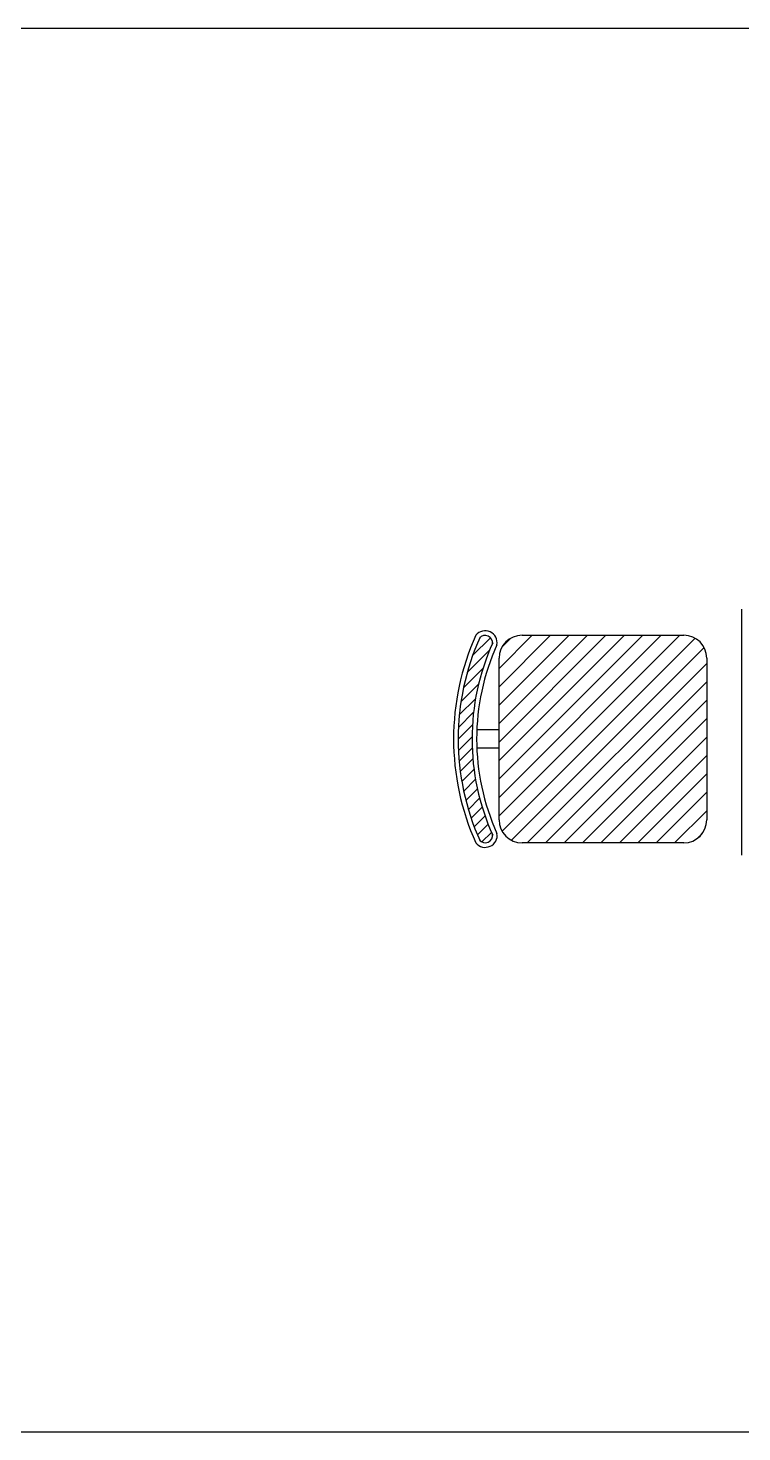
# Model space of a CAD drawing. Header units: inches. Extents: x 38074 to 101214, y 18833 to 57379.
# Drawn here: x 96362 to 97711, y 35186 to 37841 of the extents above; entities that cross this region are included whole.
import ezdxf

# ---------------------------------------------------------------- set-up
doc = ezdxf.new("R2010")
doc.units = ezdxf.units.IN
doc.layers.add('www.cad-blocks.net', color=7, linetype='Continuous')

# ---------------------------------------------------------------- blocks, each defined once
blk = doc.blocks.new('A$C403C54AD')
for p, q in [((0.5449, 0.7957, -0.0006), (0.5449, 1.2611, -0.0006)), ((0.1295, 1.212, -0.0006), (0.4349, 1.212, -0.0006)), ((0.0859, 0.8629, -0.0006), (0.0859, 1.1683, -0.0006)), ((0.4785, 1.1683, -0.0006), (0.4785, 0.8629, -0.0006)), ((0.0859, 1.0331, -0.0006), (0.0436, 1.0331, -0.0006)), ((0.0859, 0.9982, -0.0006), (0.0436, 0.9982, -0.0006)), ((0.304, 0.8193, -0.0006), (0.1295, 0.8193, -0.0006)), ((0.4349, 0.8193, -0.0006), (0.304, 0.8193, -0.0006))]:
    blk.add_line(p, q)
at = {"lineweight": 0, "ltscale": 0.05}
for p, q in [((0.0699, 1.2072, -0.0006), (0.0361, 1.1733, -0.0006)), ((0.4273, 1.212, -0.0006), (0.0859, 0.8705, -0.0006)), ((0.3925, 1.212, -0.0006), (0.0859, 0.9053, -0.0006)), ((0.3576, 1.212, -0.0006), (0.0859, 0.9402, -0.0006)), ((0.3228, 1.212, -0.0006), (0.0859, 0.975, -0.0006)), ((0.288, 1.212, -0.0006), (0.0859, 1.0098, -0.0006)), ((0.2532, 1.212, -0.0006), (0.0859, 1.0447, -0.0006)), ((0.2183, 1.212, -0.0006), (0.0859, 1.0795, -0.0006)), ((0.1835, 1.212, -0.0006), (0.0859, 1.1143, -0.0006)), ((0.1487, 1.212, -0.0006), (0.0859, 1.1491, -0.0006)), ((0.1084, 1.2065, -0.0006), (0.0913, 1.1894, -0.0006)), ((0.4564, 1.2063, -0.0006), (0.0916, 0.8414, -0.0006)), ((0.068, 1.1835, -0.0006), (0.0259, 1.1414, -0.0006)), ((0.4736, 1.1886, -0.0006), (0.1093, 0.8243, -0.0006)), ((0.0556, 1.1493, -0.0006), (0.0189, 1.1126, -0.0006)), ((0.4785, 1.1587, -0.0006), (0.1391, 0.8193, -0.0006)), ((0.0472, 1.1192, -0.0006), (0.014, 1.086, -0.0006)), ((0.4785, 1.1239, -0.0006), (0.1739, 0.8193, -0.0006)), ((0.0415, 1.0917, -0.0006), (0.0109, 1.0612, -0.0006)), ((0.4785, 1.0891, -0.0006), (0.2088, 0.8193, -0.0006)), ((0.0378, 1.0663, -0.0006), (0.0092, 1.0377, -0.0006)), ((0.0357, 1.0424, -0.0006), (0.0087, 1.0154, -0.0006)), ((0.4785, 1.0542, -0.0006), (0.2436, 0.8193, -0.0006)), ((0.0349, 1.0198, -0.0006), (0.0092, 0.9941, -0.0006)), ((0.4785, 1.0194, -0.0006), (0.2784, 0.8193, -0.0006)), ((0.0352, 0.9984, -0.0006), (0.0106, 0.9737, -0.0006)), ((0.4785, 0.9846, -0.0006), (0.3133, 0.8193, -0.0006)), ((0.0365, 0.9779, -0.0006), (0.0128, 0.9542, -0.0006)), ((0.0386, 0.9582, -0.0006), (0.0157, 0.9353, -0.0006)), ((0.0415, 0.9394, -0.0006), (0.0192, 0.917, -0.0006)), ((0.4785, 0.9497, -0.0006), (0.3481, 0.8193, -0.0006)), ((0.0451, 0.9212, -0.0006), (0.0234, 0.8994, -0.0006)), ((0.0493, 0.9036, -0.0006), (0.0281, 0.8824, -0.0006)), ((0.4785, 0.9149, -0.0006), (0.3829, 0.8193, -0.0006)), ((0.0541, 0.8867, -0.0006), (0.0333, 0.8658, -0.0006)), ((0.4785, 0.8801, -0.0006), (0.4177, 0.8193, -0.0006)), ((0.0595, 0.8702, -0.0006), (0.039, 0.8498, -0.0006)), ((0.0653, 0.8543, -0.0006), (0.0452, 0.8342, -0.0006)), ((0.0717, 0.8389, -0.0006), (0.0537, 0.8209, -0.0006)), ((0.4692, 0.8359, -0.0006), (0.4619, 0.8287, -0.0006))]:
    blk.add_line(p, q, dxfattribs=at)
for centre, radius, start, end in [((0.4774, 1.0156, -0.0006), 0.4774, 155.7176, 204.2824), ((0.4774, 1.0156, -0.0006), 0.4687, 155.7176, 204.2824), ((0.4774, 1.0156, -0.0006), 0.4425, 155.7176, 204.2824), ((0.0598, 1.1978, -0.0006), 0.0225, 350.3316, 141.1036), ((0.0598, 1.1978, -0.0006), 0.0138, 350.3316, 141.1036), ((0.1295, 1.1683, -0.0006), 0.0436, 90, 180), ((0.4349, 1.1683, -0.0006), 0.0436, 0, 90), ((0.4774, 1.0156, -0.0006), 0.4338, 155.7176, 204.2824), ((0.1295, 0.8629, -0.0006), 0.0436, 180, 270), ((0.4349, 0.8629, -0.0006), 0.0436, 270, 0), ((0.0599, 0.8332, -0.0006), 0.0225, 218.3306, 10.2342), ((0.0599, 0.8332, -0.0006), 0.0138, 218.3306, 10.2342)]:
    blk.add_arc(centre, radius, start, end)
blk = doc.blocks.new('FORMAT')
at = {"color": 155, "true_color": 0x546d8e}
for p, q in [((41802.8, 37840.9), (101214, 37840.9)), ((41802.8, 35185.9), (101214, 35185.9))]:
    blk.add_line(p, q, dxfattribs=at)

msp = doc.modelspace()

# ---------------------------------------------------------------- block references
at = {"xscale": 1000, "yscale": 1000, "zscale": 1000}
msp.add_blockref('A$C403C54AD', (97166.2, 35480.7, 0.6), dxfattribs=at)
at = {"layer": 'www.cad-blocks.net'}
msp.add_blockref('FORMAT', (0, 0), dxfattribs=at)

doc.saveas('drawing.dxf')
